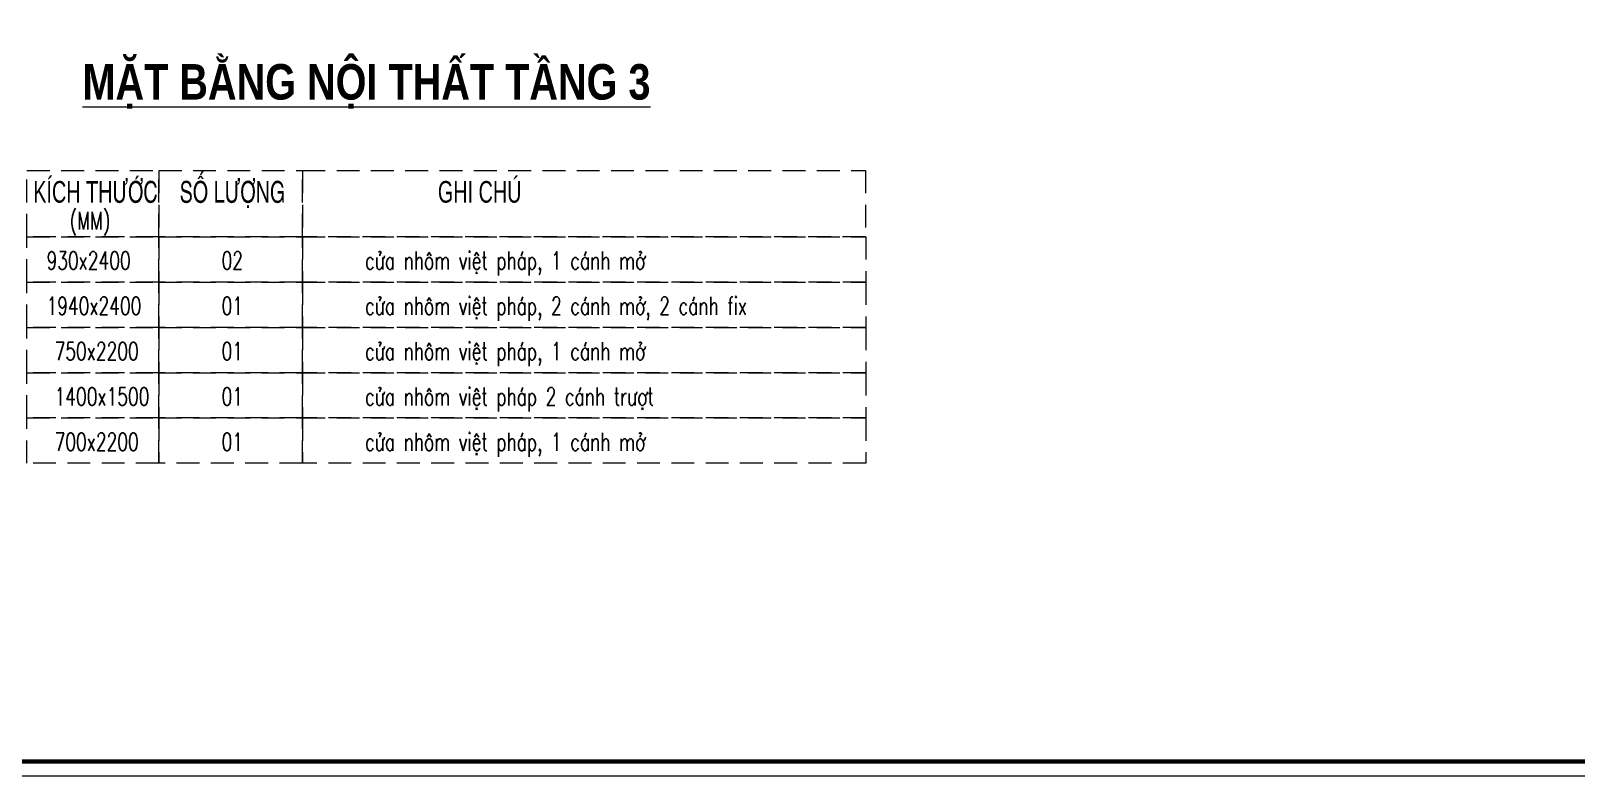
# Model space of a CAD drawing. Header units: millimetres. Extents: x 2565303 to 2664360, y -865723 to -262051.
# Drawn here: x 2638695 to 2651569, y -490364 to -484161 of the extents above; entities that cross this region are included whole.
import ezdxf
from ezdxf.enums import TextEntityAlignment as Align

# ---------------------------------------------------------------- set-up
doc = ezdxf.new("R2010")
doc.units = ezdxf.units.MM
doc.header["$LTSCALE"] = 10
doc.header["$MEASUREMENT"] = 0
doc.linetypes.add('HIDDEN', pattern=[9.525, 6.35, -3.175])
doc.layers.get('0').update_dxf_attribs({"linetype": 'CONTINUOUS'})
doc.layers.get('DEFPOINTS').update_dxf_attribs({"color": 10, "linetype": 'CONTINUOUS'})
for name, color, linetype, lineweight in [('-thay1', 7, 'CONTINUOUS', 18), ('LC MANH DUT', 35, 'HIDDEN', 5), ('LC Text1', 20, 'CONTINUOUS', 13), ('LC Text2', 7, 'CONTINUOUS', 13)]:
    doc.layers.add(name, color=color, linetype=linetype, lineweight=lineweight)
doc.layers.add('Khungten_LCDI', color=7, linetype='CONTINUOUS')
doc.styles.add('Khungten', font='', dxfattribs={"width": 0.9, "height": 5000})
doc.styles.add('LC 1', font='')
doc.styles.add('LC 2', font='', dxfattribs={"width": 0.7})
doc.styles.add('LC 3', font='vnsimli.shx', dxfattribs={"width": 0.75})
doc.styles.add('LC3', font='', dxfattribs={"width": 0.8})
doc.styles.add('Title', font='', dxfattribs={"width": 0.8})
doc.styles.get('Khungten').set_extended_font_data('.VnAvantH')
doc.styles.get('LC 1').set_extended_font_data('.VnAvantH', bold=True)
doc.styles.get('LC 2').set_extended_font_data('.VnArial NarrowH')
doc.styles.get('LC3').set_extended_font_data('.VnArialH', bold=True)
doc.styles.get('Title').set_extended_font_data('.VnBlackH')

# ---------------------------------------------------------------- blocks, each defined once
blk = doc.blocks.new('lcdi fix')
at = {"layer": 'DEFPOINTS', "lineweight": 0}
blk.add_lwpolyline([(-1200, -14850), (-1200, 14850), (40800, 14850), (40800, -14850)], close=True, dxfattribs=at)
at = {"layer": 'Khungten_LCDI', "color": 5, "lineweight": 60}
blk.add_lwpolyline([(0, -14650), (0, 14650), (40600, 14650), (40600, -14650)], close=True, dxfattribs=at)
at = {"color": 7, "style": 'Khungten', "width": 0.8}
for tag, p in [('REVISION', (39499, -10746)), ('NGAYHT', (39546, -11609))]:
    blk.add_attdef(tag, text='', height=200, dxfattribs=at).set_placement(p, align=Align.CENTER)
at = {"layer": 'LC Text1', "style": 'Title', "width": 1.485915}
for tag, p, p2 in [('TENBANVE1', (36913, -8886), (40339, -8886)), ('TENBANVE2', (36913, -9562), (40339, -9562))]:
    blk.add_attdef(tag, text='', height=250, dxfattribs=at).set_placement(p, p2, align=Align.FIT)
at = {"layer": 'LC Text1', "style": 'Title', "width": 0.7}
blk.add_attdef('SOBANVE', text='', height=250, dxfattribs=at).set_placement((39562, -13896), align=Align.CENTER)
blk = doc.blocks.new('TIEUDE1')
at = {"layer": 'LC Text2', "color": 7, "style": 'LC 1'}
blk.add_attdef('TIªU§Ò', text='', height=5, dxfattribs=at).set_placement((0, 0), align=Align.BOTTOM_CENTER)
blk.add_attdef('TL', text='', height=3, dxfattribs=at).set_placement((0, -2), align=Align.TOP_CENTER)

msp = doc.modelspace()

# ---------------------------------------------------------------- linework, layer by layer
at = {"layer": 'LC MANH DUT', "ltscale": 3}
for points in [[(2638662, -485322.1), (2639761, -485322.1), (2639761, -485874.6), (2638662, -485874.6)], [(2639761, -485322.1), (2640957.1, -485322.1), (2640957.1, -485874.6), (2639761, -485874.6)], [(2640957.1, -485322.1), (2645648.2, -485322.1), (2645648.2, -485874.6), (2640957.1, -485874.6)], [(2638662, -485874.6), (2639761, -485874.6), (2639761, -486251.9), (2638662, -486251.9)], [(2639761, -485874.6), (2640957.1, -485874.6), (2640957.1, -486251.9), (2639761, -486251.9)], [(2640957.1, -485874.6), (2645650.4, -485874.6), (2645650.4, -486251.9), (2640957.1, -486251.9)], [(2638662, -486251.9), (2639761, -486251.9), (2639761, -486629.1), (2638662, -486629.1)], [(2639761, -486251.9), (2640957.1, -486251.9), (2640957.1, -486629.1), (2639761, -486629.1)], [(2640957.1, -486251.9), (2645650.4, -486251.9), (2645650.4, -486629.1), (2640957.1, -486629.1)], [(2638662, -486629.1), (2639761, -486629.1), (2639761, -487006.3), (2638662, -487006.3)], [(2639761, -486629.1), (2640957.1, -486629.1), (2640957.1, -487006.3), (2639761, -487006.3)], [(2640957.1, -486629.1), (2645650.4, -486629.1), (2645650.4, -487006.3), (2640957.1, -487006.3)], [(2638662, -487006.3), (2639761, -487006.3), (2639761, -487383.6), (2638662, -487383.6)], [(2639761, -487006.3), (2640957.1, -487006.3), (2640957.1, -487383.6), (2639761, -487383.6)], [(2640957.1, -487006.3), (2645650.4, -487006.3), (2645650.4, -487383.6), (2640957.1, -487383.6)], [(2638662, -487383.6), (2639761, -487383.6), (2639761, -487760.8), (2638662, -487760.8)], [(2639761, -487383.6), (2640957.1, -487383.6), (2640957.1, -487760.8), (2639761, -487760.8)], [(2640957.1, -487383.6), (2645650.4, -487383.6), (2645650.4, -487760.8), (2640957.1, -487760.8)]]:
    msp.add_lwpolyline(points, close=True, dxfattribs=at)

# ---------------------------------------------------------------- block references
at = {"layer": '-thay1', "xscale": 0.6000000155618181, "yscale": 0.6000000155618181, "zscale": 0.6000000155618181}
msp.add_blockref('lcdi fix', (2630355.3, -481454.4), dxfattribs=at)
at = {"layer": 'LC Text2'}
ref = msp.add_blockref('TIEUDE1', (2641490.9, -484821.6), dxfattribs=dict(at, xscale=60, yscale=60, zscale=60))
ref.add_attrib('TIªU§Ò', '%%UmÆt b»ng néi thÊt tÇng 3', dxfattribs={"color": 7, "height": 295.465, "style": 'LC3', "width": 0.8}).set_placement((2641490.9, -484821.6), align=Align.BOTTOM_CENTER)

# ---------------------------------------------------------------- texts
at = {"layer": 'LC Text1', "style": 'LC 3', "width": 0.7}
for s, p in [('(MM)', (2639018.4, -485814.9)), ('930x2400', (2638825.4, -486147.4)), ('02', (2640283.5, -486147.4)), ('cöa nh«m viÖt ph¸p, 1 c¸nh më', (2641479.6, -486147.4)), ('1940x2400', (2638825.4, -486524.6)), ('01', (2640283.5, -486524.6)), ('cöa nh«m viÖt ph¸p, 2 c¸nh më, 2 c¸nh fix', (2641479.6, -486524.6)), ('750x2200', (2638892.7, -486901.8)), ('01', (2640283.5, -486901.8)), ('cöa nh«m viÖt ph¸p, 1 c¸nh më', (2641479.6, -486901.8)), ('1400x1500', (2638892.7, -487279.1)), ('01', (2640283.5, -487279.1)), ('cöa nh«m viÖt ph¸p 2 c¸nh tr\xadît', (2641479.6, -487279.1)), ('700x2200', (2638892.7, -487656.3)), ('01', (2640283.5, -487656.3)), ('cöa nh«m viÖt ph¸p, 1 c¸nh më', (2641479.6, -487656.3))]:
    msp.add_text(s, height=148.81, dxfattribs=at).set_placement(p)
at = {"layer": 'LC Text2', "lineweight": -2, "style": 'LC 2', "width": 0.8}
for s, p in [('sè l\xadîng', (2639934.5, -485590.9)), ('kÝch th\xadíc', (2638714.8, -485590.9)), ('ghi chó', (2642085.9, -485590.9))]:
    msp.add_text(s, height=180, dxfattribs=at).set_placement(p)

doc.saveas('drawing.dxf')
